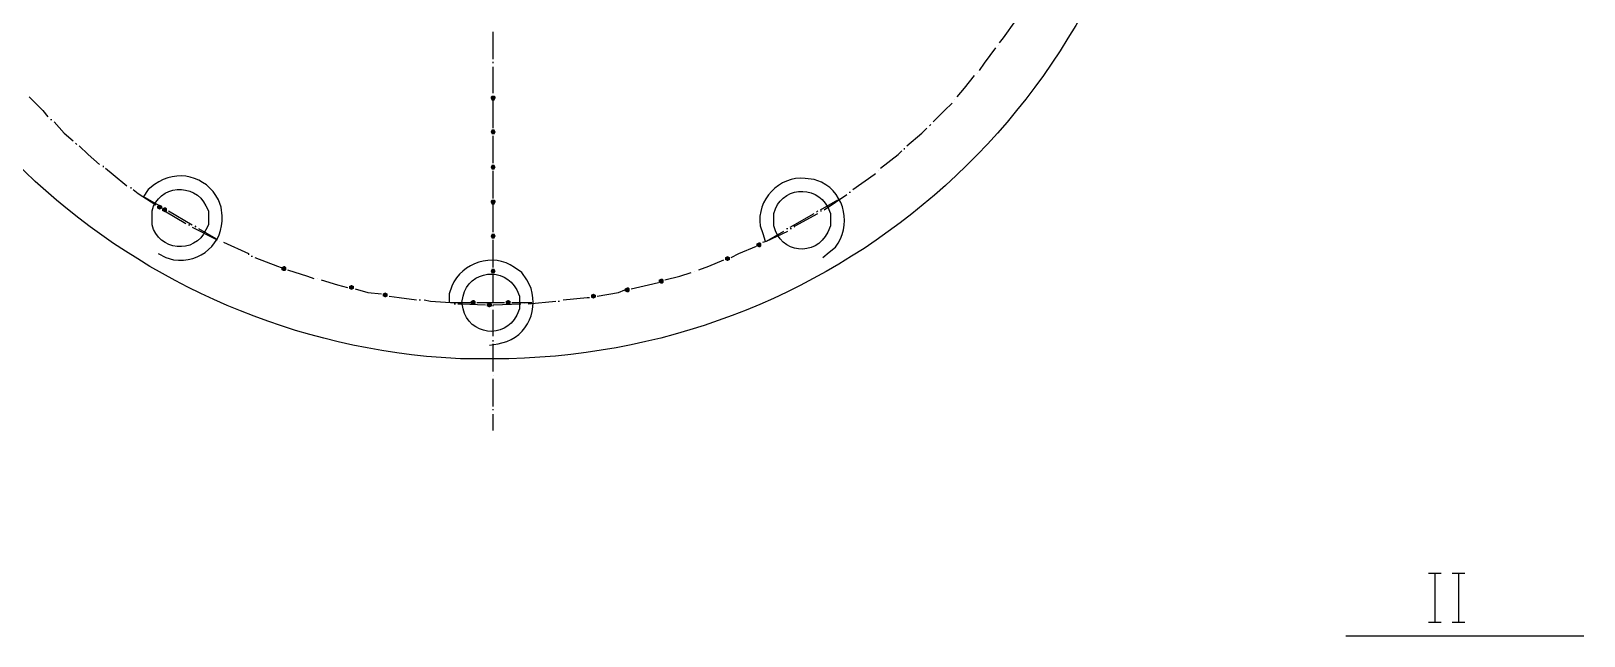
# Model space of a CAD drawing. Header units: millimetres. Extents: x -282 to 814, y -766 to 620.
# Drawn here: x -88.3 to 134.6, y -517.7 to -430.9 of the extents above; entities that cross this region are included whole.
import ezdxf

# ---------------------------------------------------------------- set-up
doc = ezdxf.new("R2010")
doc.units = ezdxf.units.MM
doc.layers.add('1', color=7, linetype='Continuous')

msp = doc.modelspace()

# ---------------------------------------------------------------- hatches: boundary and pattern name
h = msp.add_hatch(color=0)
h.dxf.hatch_style = 2
h.paths.add_polyline_path([(-21.6, -440.498268), (-21.78, -440.858268), (-22.14, -440.858268), (-22.32, -440.498268), (-22.32, -440.318268), (-22.14, -440.138268), (-21.78, -440.138268), (-21.6, -440.318268)])
h = msp.add_hatch(color=0)
h.dxf.hatch_style = 2
h.paths.add_polyline_path([(-21.6, -445.358268), (-21.78, -445.718268), (-22.14, -445.718268), (-22.32, -445.358268), (-22.14, -444.998268), (-21.78, -444.998268)])
h = msp.add_hatch(color=0)
h.dxf.hatch_style = 2
h.paths.add_polyline_path([(-21.6, -450.398268), (-21.78, -450.758268), (-22.14, -450.758268), (-22.32, -450.398268), (-22.14, -450.038268), (-21.78, -450.038268)])
h = msp.add_hatch(color=0)
h.dxf.hatch_style = 2
h.paths.add_polyline_path([(-69.84, -456.518268), (-70.2, -456.338268), (-70.2, -455.978268), (-69.84, -455.798268), (-69.48, -455.978268), (-69.48, -456.338268)])
h = msp.add_hatch(color=0)
h.dxf.hatch_style = 2
h.paths.add_polyline_path([(-69.12, -456.878268), (-69.48, -456.698268), (-69.48, -456.338268), (-69.12, -456.158268), (-68.94, -456.158268), (-68.76, -456.338268), (-68.76, -456.698268), (-68.94, -456.878268)])
h = msp.add_hatch(color=0)
h.dxf.hatch_style = 2
h.paths.add_polyline_path([(-21.6, -455.438268), (-21.78, -455.798268), (-22.14, -455.798268), (-22.32, -455.438268), (-22.32, -455.258268), (-22.14, -455.078268), (-21.78, -455.078268), (-21.6, -455.258268)])
h = msp.add_hatch(color=0)
h.dxf.hatch_style = 2
h.paths.add_polyline_path([(-21.6, -460.298268), (-21.78, -460.658268), (-22.14, -460.658268), (-22.32, -460.298268), (-22.14, -459.938268), (-21.78, -459.938268)])
h = msp.add_hatch(color=0)
h.dxf.hatch_style = 2
h.paths.add_polyline_path([(16.2, -461.918268), (15.84, -461.738268), (15.84, -461.378268), (16.2, -461.198268), (16.38, -461.198268), (16.56, -461.378268), (16.56, -461.738268), (16.38, -461.918268)])
h = msp.add_hatch(color=0)
h.dxf.hatch_style = 2
h.paths.add_polyline_path([(11.7, -463.898268), (11.34, -463.718268), (11.34, -463.358268), (11.7, -463.178268), (12.06, -463.358268), (12.06, -463.718268)])
h = msp.add_hatch(color=0)
h.dxf.hatch_style = 2
h.paths.add_polyline_path([(-52.02, -465.338268), (-52.38, -465.158268), (-52.38, -464.798268), (-52.02, -464.618268), (-51.84, -464.618268), (-51.66, -464.798268), (-51.66, -465.158268), (-51.84, -465.338268)])
h = msp.add_hatch(color=0)
h.dxf.hatch_style = 2
h.paths.add_polyline_path([(-21.6, -465.338268), (-21.78, -465.698268), (-22.14, -465.698268), (-22.32, -465.338268), (-22.14, -464.978268), (-21.78, -464.978268)])
h = msp.add_hatch(color=0)
h.dxf.hatch_style = 2
h.paths.add_polyline_path([(-42.3, -468.038268), (-42.66, -467.858268), (-42.66, -467.498268), (-42.3, -467.318268), (-41.94, -467.498268), (-41.94, -467.858268)])
h = msp.add_hatch(color=0)
h.dxf.hatch_style = 2
h.paths.add_polyline_path([(-2.7, -468.398268), (-3.06, -468.218268), (-3.06, -467.858268), (-2.7, -467.678268), (-2.52, -467.678268), (-2.34, -467.858268), (-2.34, -468.218268), (-2.52, -468.398268)])
h = msp.add_hatch(color=0)
h.dxf.hatch_style = 2
h.paths.add_polyline_path([(2.16, -467.138268), (1.8, -466.958268), (1.8, -466.598268), (2.16, -466.418268), (2.34, -466.418268), (2.52, -466.598268), (2.52, -466.958268), (2.34, -467.138268)])
h = msp.add_hatch(color=0)
h.dxf.hatch_style = 2
h.paths.add_polyline_path([(-37.44, -469.118268), (-37.8, -468.938268), (-37.8, -468.578268), (-37.44, -468.398268), (-37.08, -468.578268), (-37.08, -468.938268)])
h = msp.add_hatch(color=0)
h.dxf.hatch_style = 2
h.paths.add_polyline_path([(-24.84, -470.198268), (-25.2, -470.018268), (-25.2, -469.658268), (-24.84, -469.478268), (-24.66, -469.478268), (-24.48, -469.658268), (-24.48, -470.018268), (-24.66, -470.198268)])
h = msp.add_hatch(color=0)
h.dxf.hatch_style = 2
h.paths.add_polyline_path([(-22.5, -470.558268), (-22.86, -470.378268), (-22.86, -470.018268), (-22.5, -469.838268), (-22.14, -470.018268), (-22.14, -470.378268)])
h = msp.add_hatch(color=0)
h.dxf.hatch_style = 2
h.paths.add_polyline_path([(-19.8, -470.198268), (-20.16, -470.018268), (-20.16, -469.658268), (-19.8, -469.478268), (-19.44, -469.658268), (-19.44, -470.018268)])
h = msp.add_hatch(color=0)
h.dxf.hatch_style = 2
h.paths.add_polyline_path([(-7.56, -469.298268), (-7.92, -469.118268), (-7.92, -468.758268), (-7.56, -468.578268), (-7.2, -468.758268), (-7.2, -469.118268)])

# ---------------------------------------------------------------- linework, layer by layer
at = {"layer": '1', "color": 0, "lineweight": 25}
for points in [[(50.76, -432.578268), (51.3, -431.858268), (53.1, -429.338268)], [(-21.96, -434.918268), (-21.96, -430.958268)], [(47.88, -436.538268), (48.6, -435.458268), (50.22, -433.298268)], [(50.58, -432.938268), (50.58, -432.938268)], [(-21.96, -435.458268), (-21.96, -435.278268)], [(-21.96, -439.778268), (-21.96, -435.998268)], [(47.52, -436.898268), (47.52, -436.898268)], [(44.64, -440.318268), (45.72, -439.058268), (47.16, -437.258268)], [(-88.56, -440.318268), (-86.58, -442.298268), (-85.86, -443.198268)], [(-21.96, -444.818268), (-21.96, -440.858268)], [(41.22, -443.918268), (42.84, -442.298268), (43.92, -441.218268)], [(44.28, -440.678268), (44.28, -440.678268)], [(-85.5, -443.558268), (-85.32, -443.558268)], [(-84.96, -443.918268), (-83.52, -445.538268), (-82.26, -446.618268)], [(37.44, -447.338268), (39.6, -445.538268), (40.32, -444.818268)], [(40.68, -444.458268), (40.86, -444.278268)], [(-81.9, -446.978268), (-81.72, -447.158268)], [(-81.36, -447.338268), (-80.1, -448.598268), (-78.48, -450.038268)], [(-21.96, -449.858268), (-21.96, -445.898268)], [(33.66, -450.578268), (36.18, -448.598268), (36.72, -448.058268)], [(37.08, -447.878268), (37.08, -447.698268)], [(-77.94, -450.218268), (-77.94, -450.398268)], [(-77.58, -450.578268), (-76.5, -451.478268), (-74.52, -453.098268)], [(-21.96, -454.898268), (-21.96, -450.938268)], [(29.7, -453.638268), (32.76, -451.478268), (32.94, -451.298268)], [(33.3, -450.938268), (33.3, -450.938268)], [(-73.98, -453.278268), (-73.98, -453.458268)], [(-73.62, -453.638268), (-72.9, -454.178268), (-70.38, -455.798268)], [(-72, -454.718268), (-69.48, -456.158268)], [(25.56, -456.518268), (28.8, -454.358268)], [(29.16, -453.998268), (29.34, -453.998268)], [(-69.48, -456.518268), (-69.12, -456.698268), (-66.06, -458.498268)], [(-68.58, -456.698268), (-65.16, -458.678268)], [(-21.96, -459.758268), (-21.96, -455.798268)], [(24.48, -456.878268), (24.66, -456.698268)], [(25.02, -456.518268), (27.54, -455.078268)], [(25.02, -456.698268), (25.2, -456.698268)], [(-65.7, -458.678268), (-65.52, -458.678268)], [(-65.16, -459.038268), (-61.56, -460.838268)], [(-64.8, -458.858268), (-64.62, -459.038268)], [(-64.26, -459.218268), (-61.74, -460.658268)], [(20.16, -459.218268), (20.34, -459.218268)], [(20.7, -459.038268), (24.12, -457.058268)], [(20.7, -459.218268), (20.88, -459.218268)], [(21.24, -459.038268), (21.42, -458.858268), (24.66, -457.058268)], [(-61.2, -461.018268), (-61.2, -461.018268)], [(-60.66, -461.198268), (-57.06, -462.818268), (-57.06, -462.998268)], [(-21.96, -464.798268), (-21.96, -460.838268)], [(16.74, -461.198268), (17.28, -461.018268), (20.34, -459.578268)], [(17.28, -461.018268), (19.8, -459.578268)], [(-56.7, -463.178268), (-56.52, -463.178268)], [(-56.16, -463.358268), (-52.92, -464.618268), (-52.38, -464.798268)], [(12.24, -463.358268), (13.32, -462.818268), (15.84, -461.738268)], [(-51.48, -465.158268), (-48.6, -466.058268), (-47.7, -466.418268)], [(-21.96, -469.838268), (-21.96, -465.878268)], [(2.7, -466.598268), (4.86, -466.058268), (6.48, -465.518268)], [(7.02, -465.338268), (7.02, -465.338268)], [(7.56, -465.158268), (9, -464.618268), (11.16, -463.718268)], [(-47.16, -466.418268), (-47.16, -466.418268)], [(-46.62, -466.598268), (-44.28, -467.318268), (-42.84, -467.678268)], [(-41.76, -467.858268), (-39.96, -468.398268), (-37.98, -468.578268)], [(-7.02, -468.938268), (-3.96, -468.398268), (-3.06, -468.038268)], [(-2.16, -467.858268), (0.36, -467.318268), (1.8, -466.958268)], [(-36.9, -468.938268), (-35.46, -469.118268), (-32.94, -469.478268)], [(-32.58, -469.478268), (-32.4, -469.478268)], [(-31.86, -469.478268), (-30.96, -469.658268), (-28.08, -469.838268)], [(-28.08, -469.838268), (-25.2, -469.838268)], [(-27.54, -470.018268), (-27.36, -470.018268)], [(-27, -470.018268), (-26.46, -470.018268), (-23.04, -470.198268)], [(-24.3, -469.838268), (-20.34, -469.838268)], [(-21.96, -470.198268), (-18, -470.018268)], [(-21.96, -470.378268), (-21.96, -470.198268)], [(-19.26, -469.838268), (-16.38, -469.838268)], [(-17.46, -470.018268), (-17.46, -470.018268)], [(-16.92, -470.018268), (-12.96, -469.658268)], [(-12.6, -469.658268), (-12.42, -469.658268)], [(-11.88, -469.478268), (-8.46, -469.118268), (-8.1, -469.118268)], [(-21.96, -474.698268), (-21.96, -470.918268)], [(-21.96, -475.418268), (-21.96, -475.238268)], [(-21.96, -479.738268), (-21.96, -475.778268)], [(-21.96, -480.278268), (-21.96, -480.278268)], [(-21.96, -484.778268), (-21.96, -480.818268)], [(-21.96, -485.318268), (-21.96, -485.138268)], [(-21.96, -488.198268), (-21.96, -485.858268)], [(112.32, -508.718268), (114.12, -508.718268)], [(113.22, -508.718268), (113.22, -515.738268)], [(115.74, -508.718268), (117.54, -508.718268)], [(116.64, -508.718268), (116.64, -515.738268)], [(112.32, -515.738268), (114.12, -515.738268)], [(115.74, -515.738268), (117.54, -515.738268)], [(100.44, -517.718268), (134.64, -517.718268)]]:
    msp.add_lwpolyline(points, dxfattribs=at)
for points, knots in [([(75.06, -380.918268), (75.06, -380.918268), (74.88, -376.058268), (74.88, -376.058268), (74.88, -376.058268), (74.52, -371.378268), (74.52, -371.378268), (74.52, -371.378268), (73.98, -366.698268), (73.98, -366.698268), (67.14, -320.978268), (28.98, -286.058268), (-17.1, -283.898268), (-17.1, -283.898268), (-21.96, -283.718268), (-21.96, -283.718268), (-21.96, -283.718268), (-26.64, -283.898268), (-26.64, -283.898268), (-74.7, -286.238268), (-113.94, -323.678268), (-118.62, -371.378268), (-118.62, -371.378268), (-118.98, -376.058268), (-118.98, -376.058268), (-118.98, -376.058268), (-118.98, -380.918268), (-118.98, -380.918268), (-118.98, -380.918268), (-118.98, -385.598268), (-118.98, -385.598268), (-118.98, -385.598268), (-118.62, -390.458268), (-118.62, -390.458268), (-114.12, -436.538268), (-77.58, -473.078268), (-31.5, -477.578268), (-31.5, -477.578268), (-26.64, -477.938268), (-26.64, -477.938268), (-26.64, -477.938268), (-21.96, -477.938268), (-21.96, -477.938268), (26.28, -477.938268), (66.78, -442.838268), (73.98, -395.138268), (73.98, -395.138268), (74.52, -390.458268), (74.52, -390.458268), (74.52, -390.458268), (74.88, -385.598268), (74.88, -385.598268), (74.88, -385.598268), (75.06, -380.918268), (75.06, -380.918268)], [0, 0, 0, 0, 1, 1, 1, 2, 2, 2, 3, 3, 3, 4, 4, 4, 5, 5, 5, 6, 6, 6, 7, 7, 7, 8, 8, 8, 9, 9, 9, 10, 10, 10, 11, 11, 11, 12, 12, 12, 13, 13, 13, 14, 14, 14, 15, 15, 15, 16, 16, 16, 17, 17, 17, 18, 18, 18, 18]), ([(-70.02, -462.818268), (-70.02, -462.818268), (-68.94, -463.358268), (-68.94, -463.358268), (-68.94, -463.358268), (-67.86, -463.718268), (-67.86, -463.718268), (-63.9, -464.258268), (-60.66, -461.378268), (-60.84, -457.418268), (-60.84, -457.418268), (-61.02, -456.158268), (-61.02, -456.158268), (-61.02, -456.158268), (-61.38, -455.078268), (-61.38, -455.078268), (-63.18, -451.658268), (-67.32, -450.578268), (-70.56, -452.918268), (-70.56, -452.918268), (-71.46, -453.638268), (-71.46, -453.638268), (-71.46, -453.638268), (-72.18, -454.718268), (-72.18, -454.718268)], [0, 0, 0, 0, 1, 1, 1, 2, 2, 2, 3, 3, 3, 4, 4, 4, 5, 5, 5, 6, 6, 6, 7, 7, 7, 8, 8, 8, 8]), ([(25.38, -463.358268), (25.38, -463.358268), (26.28, -462.638268), (26.28, -462.638268), (26.28, -462.638268), (27.18, -461.918268), (27.18, -461.918268), (29.52, -458.858268), (28.62, -454.358268), (25.2, -452.558268), (25.2, -452.558268), (24.12, -452.198268), (24.12, -452.198268), (24.12, -452.198268), (22.86, -452.018268), (22.86, -452.018268), (19.08, -451.658268), (15.84, -455.078268), (16.38, -458.858268), (16.38, -458.858268), (16.74, -459.938268), (16.74, -459.938268), (16.74, -459.938268), (17.1, -461.018268), (17.1, -461.018268)], [0, 0, 0, 0, 1, 1, 1, 2, 2, 2, 3, 3, 3, 4, 4, 4, 5, 5, 5, 6, 6, 6, 7, 7, 7, 8, 8, 8, 8]), ([(-62.82, -457.778268), (-62.82, -457.778268), (-62.82, -456.698268), (-62.82, -456.698268), (-62.82, -456.698268), (-63.18, -455.978268), (-63.18, -455.978268), (-64.8, -452.558268), (-70.02, -452.918268), (-70.92, -456.698268), (-70.92, -456.698268), (-70.92, -457.778268), (-70.92, -457.778268), (-70.92, -457.778268), (-70.92, -458.678268), (-70.92, -458.678268), (-70.02, -462.458268), (-64.8, -462.998268), (-63.18, -459.398268), (-63.18, -459.398268), (-62.82, -458.678268), (-62.82, -458.678268), (-62.82, -458.678268), (-62.82, -457.778268), (-62.82, -457.778268)], [0, 0, 0, 0, 1, 1, 1, 2, 2, 2, 3, 3, 3, 4, 4, 4, 5, 5, 5, 6, 6, 6, 7, 7, 7, 8, 8, 8, 8]), ([(26.46, -457.958268), (26.46, -457.958268), (26.46, -457.058268), (26.46, -457.058268), (26.46, -457.058268), (26.1, -456.158268), (26.1, -456.158268), (24.3, -452.738268), (19.26, -453.278268), (18.36, -457.058268), (18.36, -457.058268), (18.36, -457.958268), (18.36, -457.958268), (18.36, -457.958268), (18.36, -458.858268), (18.36, -458.858268), (19.26, -462.818268), (24.3, -463.358268), (26.1, -459.758268), (26.1, -459.758268), (26.46, -458.858268), (26.46, -458.858268), (26.46, -458.858268), (26.46, -457.958268), (26.46, -457.958268)], [0, 0, 0, 0, 1, 1, 1, 2, 2, 2, 3, 3, 3, 4, 4, 4, 5, 5, 5, 6, 6, 6, 7, 7, 7, 8, 8, 8, 8]), ([(-22.5, -475.958268), (-22.5, -475.958268), (-21.24, -475.778268), (-21.24, -475.778268), (-21.24, -475.778268), (-19.98, -475.418268), (-19.98, -475.418268), (-16.56, -474.158268), (-15.12, -469.838268), (-17.1, -466.598268), (-17.1, -466.598268), (-17.82, -465.518268), (-17.82, -465.518268), (-17.82, -465.518268), (-18.9, -464.798268), (-18.9, -464.798268), (-21.96, -462.638268), (-26.46, -464.078268), (-27.9, -467.498268), (-27.9, -467.498268), (-28.26, -468.578268), (-28.26, -468.578268), (-28.26, -468.578268), (-28.26, -469.838268), (-28.26, -469.838268)], [0, 0, 0, 0, 1, 1, 1, 2, 2, 2, 3, 3, 3, 4, 4, 4, 5, 5, 5, 6, 6, 6, 7, 7, 7, 8, 8, 8, 8]), ([(-18.18, -469.838268), (-18.18, -469.838268), (-18.18, -468.938268), (-18.18, -468.938268), (-18.18, -468.938268), (-18.54, -468.038268), (-18.54, -468.038268), (-20.34, -464.618268), (-25.38, -465.158268), (-26.28, -468.938268), (-26.28, -468.938268), (-26.46, -469.838268), (-26.46, -469.838268), (-26.46, -469.838268), (-26.28, -470.738268), (-26.28, -470.738268), (-25.38, -474.518268), (-20.34, -475.238268), (-18.54, -471.638268), (-18.54, -471.638268), (-18.18, -470.738268), (-18.18, -470.738268), (-18.18, -470.738268), (-18.18, -469.838268), (-18.18, -469.838268)], [0, 0, 0, 0, 1, 1, 1, 2, 2, 2, 3, 3, 3, 4, 4, 4, 5, 5, 5, 6, 6, 6, 7, 7, 7, 8, 8, 8, 8])]:
    msp.add_open_spline(points, degree=3, knots=knots, dxfattribs=at)

doc.saveas('drawing.dxf')
